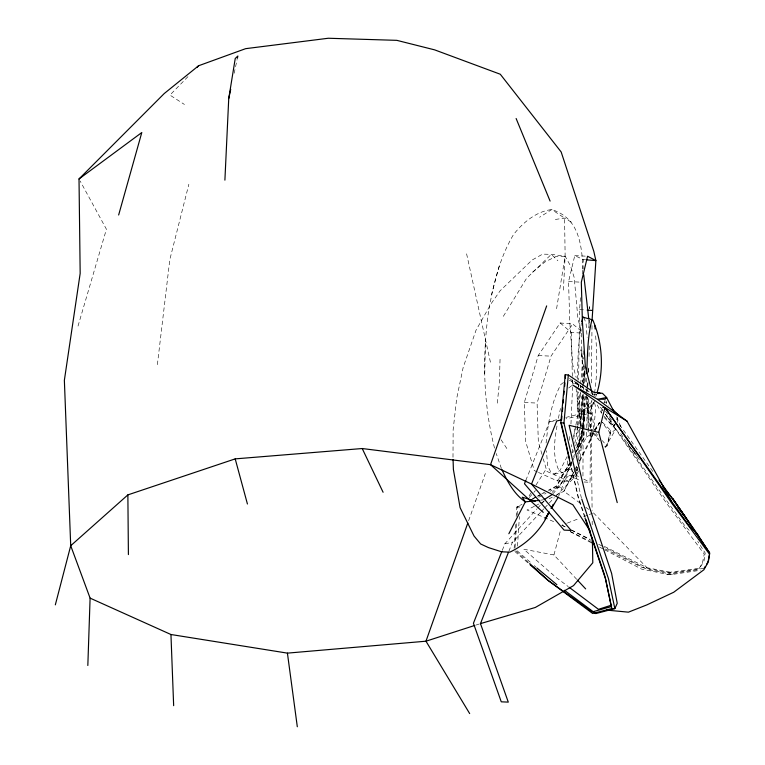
<?xml version="1.0" encoding="UTF-8"?>
<svg xmlns="http://www.w3.org/2000/svg" width="765" height="765" viewBox="0 0 765 765"><rect width="100%" height="100%" fill="white"/><g stroke="black" fill="none" stroke-linecap="round" stroke-linejoin="round"><path stroke-width="0.57" stroke-dasharray="3.83 2.87" d="M590.561 427.998L591.269 401.061M591.316 382.978L592.024 324.762M602.323 422.242L610.547 430.246L610.537 433.42L606.941 445.966L605.192 447.219L603.049 444.465M582.949 476.069L583.102 437.14L584.135 412.813L591.202 413.004L592.091 510.485M588.323 398.737L588.199 432.149L587.482 397.37L589.633 428.018M452.995 457.269L453.138 429.777L456.667 398.584L463.169 367.458L476.031 330.174L491.053 303.791L500.195 290.7L532.067 260.071L542.643 254.123L551.326 254.363L565.134 256.208L570.346 265.57L574.209 277.485L577.986 319.225L581.247 330.289L582.758 382.596M494.534 448.108C483.375 404.522 482.285 358.775 488.166 314.31C492.698 286.837 499.048 258.847 513.449 234.673C522.753 222.672 536.294 211.36 551.766 209.553C579.277 218.36 581.429 244.159 583.188 268.945M584.116 482.017L590.083 482.266L590.427 432.722M484.752 373.712L485.507 340.033M586.459 394.31L586.373 405.163L588.352 411.427L589.825 411.828L593.946 402.237M587.568 391.479L587.616 387.951M587.635 386.774L587.702 382.06M588.515 372.555L588.601 366.636M589.251 322.849L589.289 320.478M580.492 297.661L579.593 309.557L578.598 380.138M589.04 356.452L589.26 345.761M577.326 453.836L586.487 437.102L586.688 428.84M586.717 427.654L587.147 409.954L595.151 400.764M588.964 327.611L589.146 320.497M500.042 359.273L499.392 382.663L497.049 405.555M592.54 432.435L590.293 437.446L590.465 432.789M590.637 428.132L591.202 413.004L565.957 418.838M606.368 403.432L606.454 401.061M570.958 423.963L572.593 386.889M583.705 394.692L580.291 426.22M584.211 383.16L584.776 370.47M563.384 290.145L565.134 256.208L564.58 218.13L551.766 209.553L539.574 217.26M583.226 426.88L584.976 395.792M587.826 385.876L588.008 382.366M588.572 371.828L588.821 367.143M514.147 548.371L515.734 523.614M516.184 516.538L516.786 507.109L522.017 504.317M515.046 547.644L516.681 522.026M517.13 515.036L517.647 506.889L520.812 505.225M517.513 546.114L519.397 516.566M577.259 379.239L578.33 348.945L581.343 322.878M586.334 378.264L586.267 385.168M577.317 426.315L576.8 433.382L574.687 443.7M577.403 425.139L579.947 392.187M582.28 273.86L582.548 270.294M582.634 269.098L583.351 259.584L574.754 255.653L568.558 281.587L569.715 320.659L572.813 365.135L576.208 377.556M577.049 467.224L576.389 475.457L555.141 496.772M577.9 456.638L580.061 429.595M580.157 428.419L582.94 394.396M583.485 385.962L584.728 370.509M580.205 426.191L582.815 394.281M583.332 389.72L583.523 387.377M580.358 387.482L580.558 385.12M580.654 383.944L582.481 362.763L580.922 349.815L583.217 361.29M538.417 472.426L557.188 480.86L566.741 469.481L567.821 457.805M569.437 440.296L569.877 435.629M579.583 464.231L583.112 428.046M586.985 396.461L582.701 427.386M157.38 364.685L169.811 259.622L188.869 184.222M581.888 426.516L584.24 406.904L580.224 392.225M572 452.861L572.727 447.123M573.74 439.081L575.041 428.754M577.518 467.358L576.389 475.457L579.554 477.025M578.474 460.415L583.456 424.546M592.512 406.645L593.162 402.18M577.852 426.478L576.8 433.382L580.013 428.563L575.519 446.827M578.024 425.321L582.911 393.095M583.714 411.436L583.963 409.811L591.938 400.621L591.68 401.921L583.714 411.436L583.963 437.972L575.242 453.435M585.607 396.299L583.599 409.189L580.826 414.659L579.22 414.209L577.259 407.535L577.221 390.446M586.822 388.429L587.52 383.925M582.509 428.352L580.778 438.68L576.657 451.36M593.965 396.595L594.338 394.281M594.529 393.134C597.522 373.406 597.188 353.153 595.419 333.291M556.585 308.725L565.134 256.208L555.973 256.485L544.89 261.984L532.354 272.321M557.006 426.009C554.338 440.583 552.34 457.336 559.177 470.963L562.418 472.713L567.993 469.165L571.828 462.098M580.702 393.564L578.933 403.958L579.908 426.22M582.662 382.022L584.632 370.47M558.364 418.331L560.496 408.434M575.672 426.354L573.559 436.557M575.873 425.244L577.862 414.161L577.46 399.167L576.074 388.716M582.72 427.224L584.804 415.997L583.532 395.247M582.653 428.563L580.778 438.68L576.657 448.013M582.863 427.434L584.804 415.997L580.778 438.68L576.523 448.194M572.803 452.87L573.272 450.575M234.157 73.277L237.112 59.469M578.512 446.99L581.888 431.718M571.187 446.942L571.713 444.637M610.547 430.246L606.941 445.966L602.285 440.592M601.214 412.88L602.026 409.648M576.714 579.325L553.937 554.96L560.669 529.782M499.268 265.962L491.484 294.716M581.878 430.762L576.494 448.845M78.011 326.091L106.421 229.232L80.162 181.047M537.374 471.957L534.247 470.552L525.603 441.242L524.321 402.505L538.206 355.582L560.162 322.973L572.689 323.978L581.304 331.111M541.974 454.334L538.331 441.816L537.097 403.069L551.029 356.136L572.689 323.978M595.753 396.719L596.471 394.52M616.733 419.536L617.479 417.336M468.62 520.764L485.354 473.487M558.708 496.045L571.876 461.668M571.34 462.079L567.487 471.995L560.544 485L553.238 493.473M508.849 551.326L512.34 542.433L540.597 512.273M502.28 550.36L504.9 543.733L536.925 508.926M525.794 480.449L549.605 421.534L557.666 419.497M567.152 456.533L560.066 470.389L554.309 474.08L550.829 472.177L547.692 465.751L546.42 450.748M572.928 460.081L574.792 455.72M593.334 433.526L588.878 443.662L579.43 461.649M578.579 470.963L576.389 475.457L569.198 475.151L552.139 492.383M573.492 472.397L563.881 491.283L556.509 495.022M575.624 468.199L576.695 466.095M579.363 460.846L593.238 433.564M604.14 402.227L605.115 400.334M574.984 470.112L563.881 491.283L582.012 504.527M575.548 469.06L576.657 466.937M571.598 464.288L559.559 486.253L550.198 491.197M594.52 431.632L599.559 422.634M570.011 462.71L556.643 486.416L549.26 490.289M573.501 456.523L574.658 454.467M569.935 462.452L556.49 485.909L548.132 490.375M575.194 453.272L583.963 437.972L583.963 409.811M594.95 430.513L599.645 422.51M605.192 447.219L615.854 429.232L603.958 417.298M503.313 316.366L526.645 278.221L551.326 254.363L557.895 260.769M529.103 495.921L532.239 490.977M536.007 485.048L546.047 469.222M594.606 429.997L599.492 422.29M594.596 430.054L599.464 422.519M565.259 470.494L570.69 463.188M529.237 497.508L533.129 493.167M533.913 492.297L535.471 490.556M537.728 508.056L540.922 504.565M541.725 503.695L544.125 501.085M557.188 480.86L568.672 481.262L579.009 470.064M541.41 511.412L543.829 508.83M544.642 507.97L554.329 497.632M187.961 76.643L169.945 95.09L184.441 104.47M604.187 416.236L613.128 426.306L616.15 423.494M615.854 429.232L610.537 433.42L602.093 422.462M563.489 382.471L560.869 384.518C551.125 402.715 548.017 423.533 546.028 443.757M568.672 387.989L572.029 385.407M603.642 403.174L605.392 401.912L608.605 405.221M613.128 426.306L614.878 425.044L605.201 414.142M586.487 437.102L593.774 432.512M532.459 498.742L536.638 496.514M537.68 495.95L540.817 494.276M541.859 493.721L543.953 492.603M538.742 497.231L546.028 493.387M532.402 499.143L536.619 496.925M537.671 496.37L545.053 492.497M534.4 506.258L527.028 509.997L555.361 522.352M535.452 505.722L539.66 503.58M540.712 503.045L543.877 501.438M549.136 498.77L552.292 497.164M561.893 525.211L566.148 527.334L561.893 525.211L566.253 523.509M567.343 523.078L579.315 518.412M583.666 516.71L588.017 515.008M589.107 514.587L592.368 513.315M475.935 625.072L479.339 623.972M580.826 414.659L589.825 411.828M517.647 506.889L516.786 507.109L519.999 507.109M565.718 417.47L584.135 412.813M594.74 394.903L596.872 394.52M504.9 543.733L512.34 542.433M554.309 474.08L562.418 472.713M592.378 394.482L595.648 393.946M704.125 568.338L672.578 572.631L668.094 572.507L642.485 567.592L605.345 549.002M540.75 500.195L542.93 499.87M604.819 549.853L641.548 569.093L667.061 574.276L698.569 569.619L702.471 562.791L704.24 554.109L665.952 502.395L605.354 414.286M667.061 574.276L672.406 574.429L700.396 570.279M555.333 219.44L564.58 218.13L571.904 222.462M668.094 572.507L699.65 568.223L703.982 561.08L705.206 553.047L697.718 541.438M549.605 421.534L554.73 421.123M556.939 487.162L564.025 487.295M538.206 355.582L551.029 356.136M524.321 402.505L537.097 403.069M574.754 255.653L586.411 256.189M568.558 281.587L579 282.075M590.532 429.261L592.76 429.366M566.741 469.481L573.434 469.796M574.553 469.844L577.9 470.006M579.593 309.557L586.487 310.035M560.162 322.973L571.245 332.383L581.591 333.1M583.351 259.584L585.627 259.765M590.81 393L593.124 393.239M553.937 554.96L523.776 549.232L555.954 577.346L568.232 586.583M604.446 546.468L646.999 567.726L672.578 572.631M672.406 574.429L646.913 569.256L603.881 546.956M569.294 380.282L578.866 384.489L581.218 388.123M574.544 383.475L578.866 384.489M568.672 481.262L546.937 471.412L543.303 458.885M583.762 479.12L590.083 482.266M569.198 475.151L580.807 480.917M571.474 529.992L589.557 539.029M570.327 531.484L590.494 541.572M571.34 530.097L591.288 540.434M598.632 544.24L602.83 546.411M570.183 531.704L591.173 542.701M599.569 547.099L603.767 549.299M569.476 378.474L589.844 392.34L571.866 379.44M585.827 507.31L588.687 509.404M517.207 550.838L530.614 562.524M534.19 565.631L535.978 567.19M514.893 551.508L529.217 563.996M515.773 550.781L528.845 562.772M593.458 512.885L646.999 567.726M689.217 530.384L685.067 526.1L666.87 500.951L605.478 414.248M596.078 433.42L597.628 435.218M592.77 432.885L599.76 440.946M634.845 452.784L628.773 445.431L620.128 432.674M636.843 455.644L628.773 445.431L627.262 442.247M594.491 433.43L598.775 438.947M639.387 459.545L628.773 445.431L627.864 443.279M652.851 471.441L617.661 422.089L616.475 416.389L621.935 429.299M605.507 411.082L612.153 420.893M501.056 439.741L508.371 450.834M571.618 380.817L573.454 383.705M597.283 404.962L601.558 413.358M501.419 468.543L496.246 453.54M582.481 362.763L584.431 368.223M583.982 317.485L586.076 323.643L587.147 337.327M585.149 517.283L578.359 497.097L570.355 462.443M584.642 516.92L578.225 497.833L570.202 463.15M577.757 383.198L578.99 387.712M591.957 392.608L592.531 394.883M594.548 402.839L595.696 407.382L593.879 429.423L591.269 403.184M576.007 474.874L581.362 497.891M466.593 253.808L490.7 363.442M584.135 365.871L584.823 369.313M581.371 426.545L578.77 402.591L578.684 391.957M589.968 432.732L590.293 437.446M584.957 370.977L585.321 383.944M571.245 332.383L572.392 378.589M572.421 379.775L572.564 385.703M588.859 320.009L589.031 328.185M586.363 389.739L586.439 393.162M583.169 350.733L583.303 359.014M583.418 366.11L583.724 385.034M582.777 383.762L582.844 388.429M577.116 382.653L577.145 384.881M592.187 521.175L592.225 524.742M578.636 384.862L578.656 387.233M589.499 306.277L589.461 308.649L589.499 306.277M583.102 410.193L583.695 422.94L583.102 410.193M602.715 410.356L600.649 407.429L602.667 410.365"/><path stroke-width="1.15" d="M592.091 319.99L595.878 260.597L593.822 251.36L561.166 151.977L500.281 74.234L434.635 49.859L396.825 40.344L328.309 38.25L245.642 48.664L198.604 65.752L164.245 93.531L79.015 178.953L80.172 273.401L64.365 380.31L70.715 545.722L55.329 604.857M87.832 665.483L90.098 598.125L70.715 545.722L127.87 494.888L235.199 458.876L362.218 448.529L490.528 464.68L531.532 484.054L572.861 504.747L590.37 531.302M224.9 180.138L228.735 98.58L235.238 58.494L237.858 56.017L237.36 58.322M586.669 373.569C587.635 355.572 587.329 337.155 592.005 319.684L592.789 319.961C602.504 342.663 603.987 368.625 597.188 392.311M569.935 461.993L560.841 422.682L565.23 374.687L568.328 375.003L593.927 392.321L602.495 393.344L606.588 397.494L614.831 413.234M561.615 419.622L561.931 416.064M562.361 411.331L562.686 407.783M563.116 403.05L563.442 399.502M563.872 394.769L564.197 391.221M564.627 386.488L564.952 382.93M565.383 378.197L565.23 374.687M575.739 473.726L563.948 423.083L568.328 375.003M228.735 98.58L230.705 89.381M617.231 502.605L598.775 432.397L604.933 407.563L572.736 385.044L597.522 399.301L627.013 421.161L671.374 501.094L689.552 526.234L697.843 534.802L709.671 553.172L708.457 561.204L706.602 564.264M118.651 214.994L141.802 132.527L79.015 178.953M581.696 321.74L583.073 317.198L592.005 319.684M467.817 523.021L425.971 641.204L469.672 713.573M546.659 305.904L490.528 464.68L543.265 512.387M501.84 551.469L473.43 623.265L501.257 701.821L508.285 702.117L480.477 623.609L508.409 552.435M525.794 480.449L524.474 483.729L564.073 530.116L571.101 530.413L531.532 484.054L556.777 420.96L561.367 419.899M508.859 533.721L525.335 501.85L539.66 500.358M548.859 512.56C541.276 529.887 526.846 544.097 509.825 552.158L501.591 551.794L488.453 547.597L480.649 543.972L474.051 536.055L460.081 507.625L453.396 469.509L453.062 459.488M551.173 508.429L553.487 504.307L551.24 508.247M548.993 512.196L545.072 519.091L549.27 512.11M551.67 508.123L558.278 497.154M704.125 568.338L705.359 566.301M196.968 67.425L198.604 65.752M544.011 499.708L552.502 494.324M474.797 625.435L425.971 641.204L287.42 653.128L170.949 634.51L90.098 598.125M611.713 605.077L598.46 609.323L569.179 587.29M480.477 623.609L535.28 607.477L573.52 585.627L592.798 562.763L592.368 537.814M598.775 432.397L569.112 425.292L585.741 495.921L611.608 573.387L617.231 603.308L614.859 608.596L611.857 608.567L592.684 613.492L548.027 580.377L530.116 564.771M597.828 393.583L600.009 393.229L597.714 393.172M602.791 407.496L604.933 407.563L627.013 421.161M587.635 310.121L592.234 310.437M586.774 259.861L595.878 260.597L587.577 256.246L581.323 282.18L582.385 321.405L585.33 366.464L591.957 392.608M606.521 610.087L628.428 612.163L646.827 604.905L673.726 592.244L703.896 569.762L707.797 562.935L709.566 554.262L671.307 502.567L604.933 407.563L671.374 501.094M560.841 422.682L563.948 423.083M530.767 500.052L535.318 501.008L522.208 497.24L525.335 501.85C514.128 494.2 507.453 481.654 501.888 469.567M583.073 317.198L583.982 317.485M591.555 542.098L593.669 543.16M592.225 543.255L594.319 544.355M556.863 584.661L536.867 567.965M564.455 590.303L595.753 613.597L614.859 608.596L608.5 578.761L581.744 499.019M529.715 563.576L548.027 580.377L592.244 611.933L611.321 606.588L605.125 576.724M612.612 409.351L618.216 415.127M577.527 580.195L585.665 588.897M662.911 486.798L672.779 498.751L697.843 534.802M677.943 507.644L685.287 516.93L709.671 553.172L695.834 532.765M659.067 480.152L685.287 516.93L672.779 498.751L693.865 529.849M362.218 448.529L383.093 492.258M516.117 118.499L550.092 201.09M585.904 519.531L604.742 575.605M585.024 518.039L605.421 578.675L611.857 608.567M235.199 458.876L247.43 504.001M561.29 423.169L569.562 458.981M287.42 653.128L297.308 726.75M583.714 274.712L588.754 318.814M594.874 325.775L595.113 328.998M170.949 634.51L173.655 705.665M127.87 494.888L128.405 554.587M606.588 397.494L605.134 399.215L597.522 399.301L606.588 397.494"/></g></svg>
